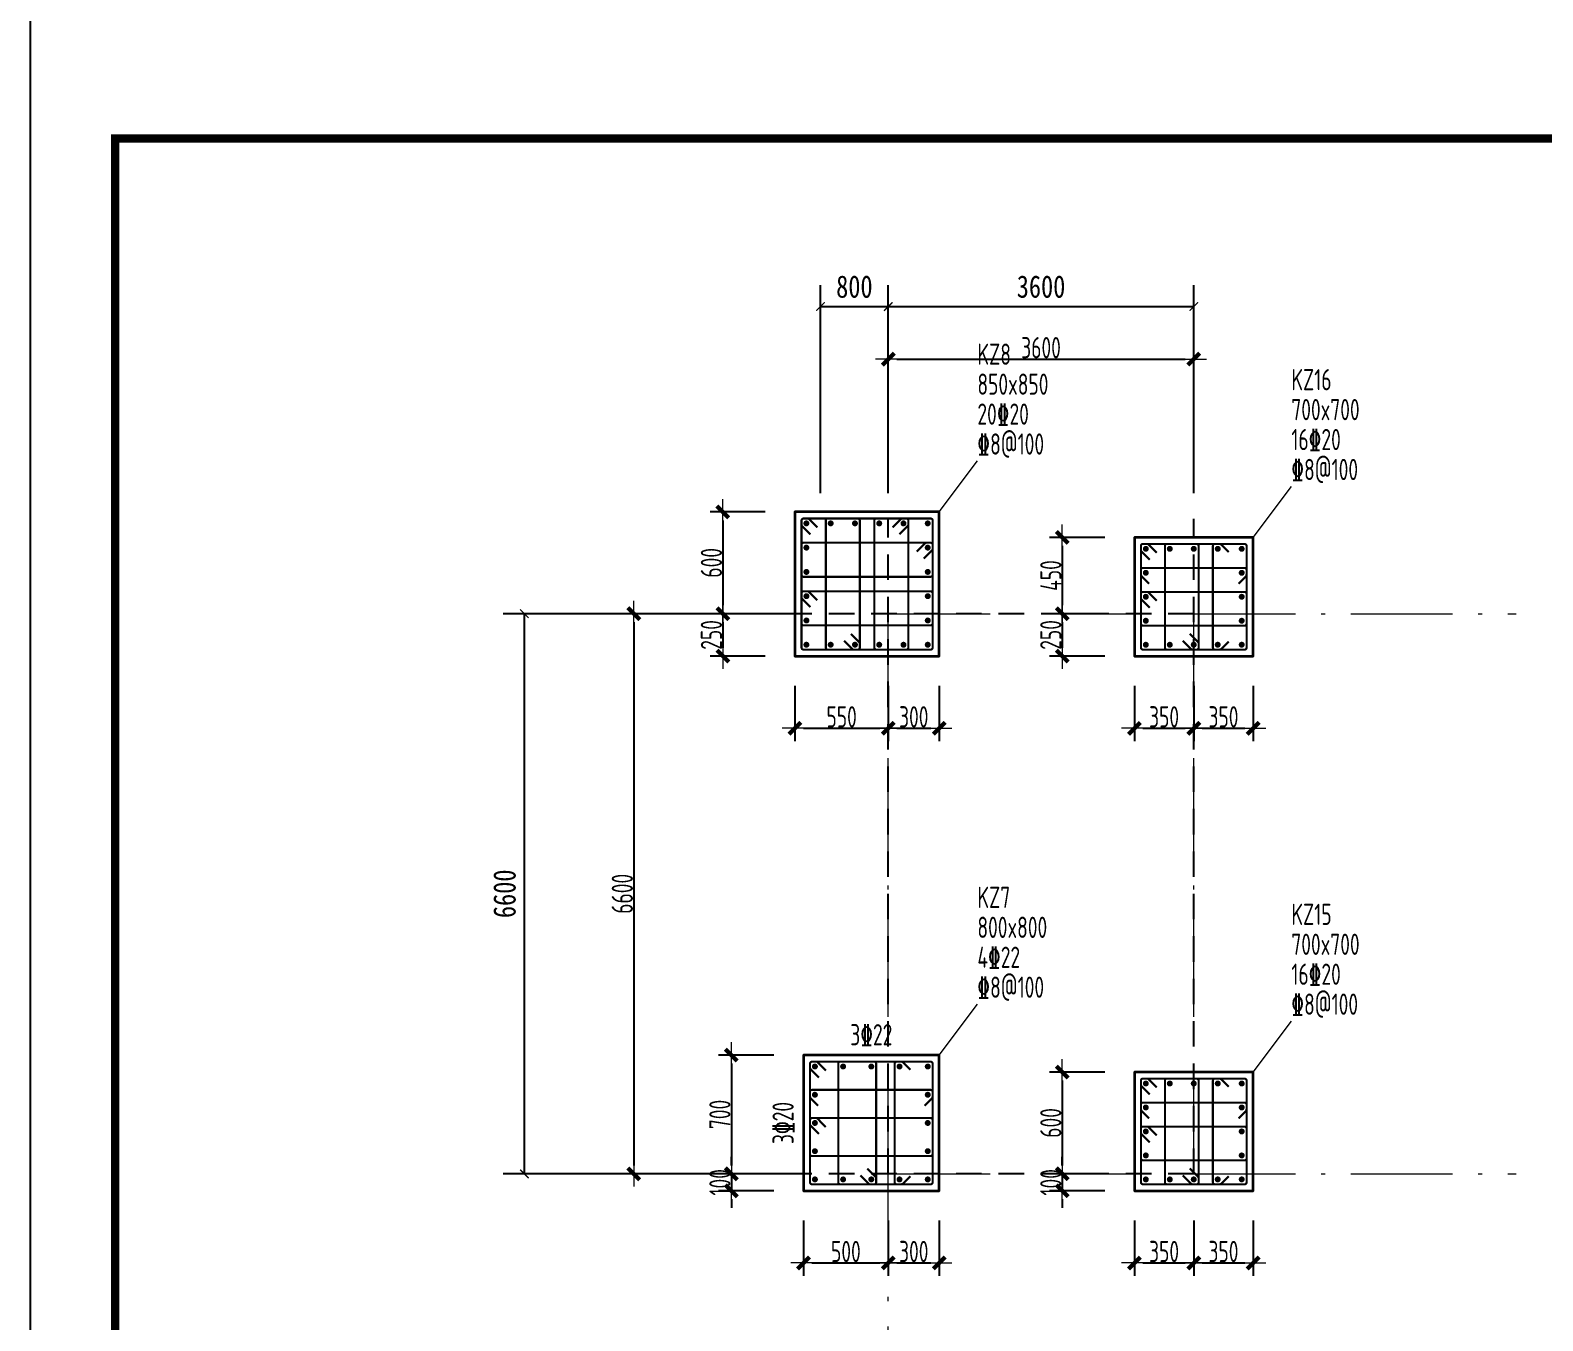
# Model space of a CAD drawing. Header units: millimetres. Extents: x 539196 to 807275, y 431843 to 1156631.
# Drawn here: x 603403 to 621228, y 499512 to 514718 of the extents above; entities that cross this region are included whole.
import ezdxf
from ezdxf.enums import TextEntityAlignment as Align

# ---------------------------------------------------------------- set-up
doc = ezdxf.new("R2010")
doc.units = ezdxf.units.MM
doc.header["$MEASUREMENT"] = 0
for name, pattern in [('DOTE', [2.42, 2, -0.2, 0.02, -0.2]), ('点划线', [1850, 1200, -300, 50, -300]), ('虚线', [500, 300, -200])]:
    doc.linetypes.add(name, pattern=pattern)
for name, color, linetype in [('AXIS', 3, 'Continuous'), ('DOTE', 1, 'DOTE'), ('PUB_DIM', 3, 'Continuous'), ('PUB_TITLE', 4, 'Continuous')]:
    doc.layers.add(name, color=color, linetype=linetype)
for name, color, linetype, lineweight in [('柱原位标注', 7, 'Continuous', 18), ('柱尺寸标注', 3, 'Continuous', 18), ('柱标注引线', 2, 'Continuous', 18), ('柱箍筋', 1, 'Continuous', 25), ('柱纵筋', 1, 'Continuous', 70), ('柱集中标注', 2, 'Continuous', 18), ('砼柱', 2, 'Continuous', 35), ('网格', 9, '点划线', 18), ('轴线标注', 3, 'Continuous', 18)]:
    doc.layers.add(name, color=color, linetype=linetype, lineweight=lineweight)
doc.styles.add('HT_T3', font='simhei.ttf', dxfattribs={"width": 0.8})
doc.styles.add('样式 1', font='yjkeng.shx', dxfattribs={"width": 0.7, "bigfont": 'yjkchn.shx'})
doc.dimstyles.new('_TCH_ARCH&&100', dxfattribs={"dimtxt": 262.869198, "dimasz": 100, "dimexe": 250, "dimexo": 300, "dimgap": 100, "dimtad": 1, "dimdec": 0, "dimzin": 0, "dimdsep": 46, "dimtxsty": 'HT_T3', "dimblk": 'ARCHTICK', "dimcen": 0.09, "dimclrt": 7, "dimazin": 2, "dimtfac": 1, "dimtdec": 0, "dimtix": 1, "dimtmove": 2, "dimatfit": 3, "dimfxl": 0, "dimtolj": 1, "dimtzin": 0, "dimarcsym": 0})
doc.dimstyles.new('盈建科结构', dxfattribs={"dimscale": 100, "dimtxt": 2.5, "dimasz": 1, "dimexe": 1.5, "dimexo": 0.625, "dimgap": 0.1, "dimtad": 1, "dimdec": 0, "dimrnd": 1, "dimzin": 0, "dimdsep": 46, "dimtxsty": '样式 1', "dimblk": '_yjkbk', "dimblk1": 'ARCHTICK', "dimblk2": 'ARCHTICK', "dimcen": 0.09, "dimadec": 0, "dimazin": 0, "dimtfac": 1, "dimtdec": 4, "dimtix": 1, "dimtmove": 2, "dimatfit": 3, "dimfxl": 0, "dimtolj": 1, "dimtzin": 0, "dimarcsym": 0})

# ---------------------------------------------------------------- blocks, each defined once
blk = doc.blocks.new('_yjkbk')
blk.add_line((-1, 0), (1.5, 0))
blk.add_lwpolyline([(-0.7, -0.7, 0.5, 0.5, 0), (0.7, 0.7, 0.5, 0.5, 0)], format="xyseb")
blk = doc.blocks.new('*D2577')
at = {"layer": 'Defpoints', "color": 0}
for p in [(612415, 507343), (613515, 507343), (613515, 506493)]:
    blk.add_point(p, dxfattribs=at)
at = {"layer": '柱尺寸标注', "color": 0, "lineweight": -2}
for p, q in [((612415, 506993), (612415, 506343)), ((613515, 506993), (613515, 506343)), ((612515, 506493), (613415, 506493))]:
    blk.add_line(p, q, dxfattribs=at)
at = {"layer": '柱尺寸标注', "color": 0, "lineweight": -2, "xscale": 100, "yscale": 100, "zscale": 100, "rotation": 180}
blk.add_blockref('_yjkbk', (612415, 506493), dxfattribs=at)
at = {"layer": '柱尺寸标注', "color": 0, "lineweight": -2, "xscale": 100, "yscale": 100, "zscale": 100}
blk.add_blockref('_yjkbk', (613515, 506493), dxfattribs=at)
at = {"layer": '柱尺寸标注', "color": 0, "insert": (612965, 506628), "char_height": 250, "attachment_point": 5, "style": '样式 1'}
blk.add_mtext('\\A1;550', dxfattribs=at)
blk = doc.blocks.new('_ARCHTICK')
at = {"color": 0, "linetype": 'ByBlock', "const_width": 0.15}
blk.add_lwpolyline([(-0.5, -0.5), (0.5, 0.5)], dxfattribs=at)
blk = doc.blocks.new('*D2578')
at = {"layer": 'Defpoints', "color": 0}
for p in [(613515, 507343), (614115, 507343), (614115, 506493)]:
    blk.add_point(p, dxfattribs=at)
at = {"layer": '柱尺寸标注', "color": 0, "lineweight": -2}
for p, q in [((613515, 506993), (613515, 506343)), ((614115, 506993), (614115, 506343)), ((613615, 506493), (614015, 506493))]:
    blk.add_line(p, q, dxfattribs=at)
at = {"layer": '柱尺寸标注', "color": 0, "lineweight": -2, "xscale": 100, "yscale": 100, "zscale": 100, "rotation": 180}
blk.add_blockref('_yjkbk', (613515, 506493), dxfattribs=at)
at = {"layer": '柱尺寸标注', "color": 0, "lineweight": -2, "xscale": 100, "yscale": 100, "zscale": 100}
blk.add_blockref('_yjkbk', (614115, 506493), dxfattribs=at)
at = {"layer": '柱尺寸标注', "color": 0, "insert": (613815, 506628), "char_height": 250, "attachment_point": 5, "style": '样式 1'}
blk.add_mtext('\\A1;300', dxfattribs=at)
blk = doc.blocks.new('*D2579')
at = {"layer": 'Defpoints', "color": 0}
for p in [(612415, 509043), (611565, 507843), (612415, 507843)]:
    blk.add_point(p, dxfattribs=at)
at = {"layer": '柱尺寸标注', "color": 0, "lineweight": -2}
for p, q in [((612065, 509043), (611415, 509043)), ((611565, 508943), (611565, 507943)), ((612065, 507843), (611415, 507843))]:
    blk.add_line(p, q, dxfattribs=at)
at = {"layer": '柱尺寸标注', "color": 0, "lineweight": -2, "xscale": 100, "yscale": 100, "zscale": 100}
for p, rotation in [((611565, 509043), 90), ((611565, 507843), 270)]:
    blk.add_blockref('_yjkbk', p, dxfattribs=dict(at, rotation=rotation))
at = {"layer": '柱尺寸标注', "color": 0, "insert": (611430, 508443), "char_height": 250, "attachment_point": 5, "rotation": 90, "style": '样式 1'}
blk.add_mtext('\\A1;600', dxfattribs=at)
blk = doc.blocks.new('*D2580')
at = {"layer": 'Defpoints', "color": 0}
for p in [(612415, 507843), (611565, 507343), (612415, 507343)]:
    blk.add_point(p, dxfattribs=at)
at = {"layer": '柱尺寸标注', "color": 0, "lineweight": -2}
for p, q in [((612065, 507843), (611415, 507843)), ((611565, 507743), (611565, 507443)), ((612065, 507343), (611415, 507343))]:
    blk.add_line(p, q, dxfattribs=at)
at = {"layer": '柱尺寸标注', "color": 0, "lineweight": -2, "xscale": 100, "yscale": 100, "zscale": 100}
for p, rotation in [((611565, 507843), 90), ((611565, 507343), 270)]:
    blk.add_blockref('_yjkbk', p, dxfattribs=dict(at, rotation=rotation))
at = {"layer": '柱尺寸标注', "color": 0, "insert": (611430, 507593), "char_height": 250, "attachment_point": 5, "rotation": 90, "style": '样式 1'}
blk.add_mtext('\\A1;250', dxfattribs=at)
blk = doc.blocks.new('*D2581')
at = {"layer": 'Defpoints', "color": 0}
for p in [(612515, 501043), (613515, 501043), (613515, 500193)]:
    blk.add_point(p, dxfattribs=at)
at = {"layer": '柱尺寸标注', "color": 0, "lineweight": -2}
for p, q in [((612515, 500693), (612515, 500043)), ((613515, 500693), (613515, 500043)), ((612615, 500193), (613415, 500193))]:
    blk.add_line(p, q, dxfattribs=at)
at = {"layer": '柱尺寸标注', "color": 0, "lineweight": -2, "xscale": 100, "yscale": 100, "zscale": 100, "rotation": 180}
blk.add_blockref('_yjkbk', (612515, 500193), dxfattribs=at)
at = {"layer": '柱尺寸标注', "color": 0, "lineweight": -2, "xscale": 100, "yscale": 100, "zscale": 100}
blk.add_blockref('_yjkbk', (613515, 500193), dxfattribs=at)
at = {"layer": '柱尺寸标注', "color": 0, "insert": (613015, 500328), "char_height": 250, "attachment_point": 5, "style": '样式 1'}
blk.add_mtext('\\A1;500', dxfattribs=at)
blk = doc.blocks.new('*D2582')
at = {"layer": 'Defpoints', "color": 0}
for p in [(613515, 501043), (614115, 501043), (614115, 500193)]:
    blk.add_point(p, dxfattribs=at)
at = {"layer": '柱尺寸标注', "color": 0, "lineweight": -2}
for p, q in [((613515, 500693), (613515, 500043)), ((614115, 500693), (614115, 500043)), ((613615, 500193), (614015, 500193))]:
    blk.add_line(p, q, dxfattribs=at)
at = {"layer": '柱尺寸标注', "color": 0, "lineweight": -2, "xscale": 100, "yscale": 100, "zscale": 100, "rotation": 180}
blk.add_blockref('_yjkbk', (613515, 500193), dxfattribs=at)
at = {"layer": '柱尺寸标注', "color": 0, "lineweight": -2, "xscale": 100, "yscale": 100, "zscale": 100}
blk.add_blockref('_yjkbk', (614115, 500193), dxfattribs=at)
at = {"layer": '柱尺寸标注', "color": 0, "insert": (613815, 500328), "char_height": 250, "attachment_point": 5, "style": '样式 1'}
blk.add_mtext('\\A1;300', dxfattribs=at)
blk = doc.blocks.new('*D2583')
at = {"layer": 'Defpoints', "color": 0}
for p in [(612515, 502643), (611665, 501243), (612515, 501243)]:
    blk.add_point(p, dxfattribs=at)
at = {"layer": '柱尺寸标注', "color": 0, "lineweight": -2}
for p, q in [((612165, 502643), (611515, 502643)), ((611665, 502543), (611665, 501343)), ((612165, 501243), (611515, 501243))]:
    blk.add_line(p, q, dxfattribs=at)
at = {"layer": '柱尺寸标注', "color": 0, "lineweight": -2, "xscale": 100, "yscale": 100, "zscale": 100}
for p, rotation in [((611665, 502643), 90), ((611665, 501243), 270)]:
    blk.add_blockref('_yjkbk', p, dxfattribs=dict(at, rotation=rotation))
at = {"layer": '柱尺寸标注', "color": 0, "insert": (611530, 501943), "char_height": 250, "attachment_point": 5, "rotation": 90, "style": '样式 1'}
blk.add_mtext('\\A1;700', dxfattribs=at)
blk = doc.blocks.new('*D2584')
at = {"layer": 'Defpoints', "color": 0}
for p in [(612515, 501243), (611665, 501043), (612515, 501043)]:
    blk.add_point(p, dxfattribs=at)
at = {"layer": '柱尺寸标注', "color": 0, "lineweight": -2}
for p, q in [((611665, 501343), (611665, 501443)), ((612165, 501243), (611515, 501243)), ((611665, 501243), (611665, 501043)), ((612165, 501043), (611515, 501043)), ((611665, 500943), (611665, 500843))]:
    blk.add_line(p, q, dxfattribs=at)
at = {"layer": '柱尺寸标注', "color": 0, "lineweight": -2, "xscale": 100, "yscale": 100, "zscale": 100}
for p, rotation in [((611665, 501243), 270), ((611665, 501043), 90)]:
    blk.add_blockref('_yjkbk', p, dxfattribs=dict(at, rotation=rotation))
at = {"layer": '柱尺寸标注', "color": 0, "insert": (611530, 501143), "char_height": 250, "attachment_point": 5, "rotation": 90, "style": '样式 1'}
blk.add_mtext('\\A1;100', dxfattribs=at)
blk = doc.blocks.new('*D2585')
at = {"layer": 'Defpoints', "color": 0}
for p in [(616415, 501043), (617115, 501043), (617115, 500193)]:
    blk.add_point(p, dxfattribs=at)
at = {"layer": '柱尺寸标注', "color": 0, "lineweight": -2}
for p, q in [((616415, 500693), (616415, 500043)), ((617115, 500693), (617115, 500043)), ((616515, 500193), (617015, 500193))]:
    blk.add_line(p, q, dxfattribs=at)
at = {"layer": '柱尺寸标注', "color": 0, "lineweight": -2, "xscale": 100, "yscale": 100, "zscale": 100, "rotation": 180}
blk.add_blockref('_yjkbk', (616415, 500193), dxfattribs=at)
at = {"layer": '柱尺寸标注', "color": 0, "lineweight": -2, "xscale": 100, "yscale": 100, "zscale": 100}
blk.add_blockref('_yjkbk', (617115, 500193), dxfattribs=at)
at = {"layer": '柱尺寸标注', "color": 0, "insert": (616765, 500328), "char_height": 250, "attachment_point": 5, "style": '样式 1'}
blk.add_mtext('\\A1;350', dxfattribs=at)
blk = doc.blocks.new('*D2586')
at = {"layer": 'Defpoints', "color": 0}
for p in [(617115, 501043), (617815, 501043), (617815, 500193)]:
    blk.add_point(p, dxfattribs=at)
at = {"layer": '柱尺寸标注', "color": 0, "lineweight": -2}
for p, q in [((617115, 500693), (617115, 500043)), ((617815, 500693), (617815, 500043)), ((617215, 500193), (617715, 500193))]:
    blk.add_line(p, q, dxfattribs=at)
at = {"layer": '柱尺寸标注', "color": 0, "lineweight": -2, "xscale": 100, "yscale": 100, "zscale": 100, "rotation": 180}
blk.add_blockref('_yjkbk', (617115, 500193), dxfattribs=at)
at = {"layer": '柱尺寸标注', "color": 0, "lineweight": -2, "xscale": 100, "yscale": 100, "zscale": 100}
blk.add_blockref('_yjkbk', (617815, 500193), dxfattribs=at)
at = {"layer": '柱尺寸标注', "color": 0, "insert": (617465, 500328), "char_height": 250, "attachment_point": 5, "style": '样式 1'}
blk.add_mtext('\\A1;350', dxfattribs=at)
blk = doc.blocks.new('*D2587')
at = {"layer": 'Defpoints', "color": 0}
for p in [(616415, 502443), (615565, 501243), (616415, 501243)]:
    blk.add_point(p, dxfattribs=at)
at = {"layer": '柱尺寸标注', "color": 0, "lineweight": -2}
for p, q in [((616065, 502443), (615415, 502443)), ((615565, 502343), (615565, 501343)), ((616065, 501243), (615415, 501243))]:
    blk.add_line(p, q, dxfattribs=at)
at = {"layer": '柱尺寸标注', "color": 0, "lineweight": -2, "xscale": 100, "yscale": 100, "zscale": 100}
for p, rotation in [((615565, 502443), 90), ((615565, 501243), 270)]:
    blk.add_blockref('_yjkbk', p, dxfattribs=dict(at, rotation=rotation))
at = {"layer": '柱尺寸标注', "color": 0, "insert": (615430, 501843), "char_height": 250, "attachment_point": 5, "rotation": 90, "style": '样式 1'}
blk.add_mtext('\\A1;600', dxfattribs=at)
blk = doc.blocks.new('*D2588')
at = {"layer": 'Defpoints', "color": 0}
for p in [(616415, 501243), (615565, 501043), (616415, 501043)]:
    blk.add_point(p, dxfattribs=at)
at = {"layer": '柱尺寸标注', "color": 0, "lineweight": -2}
for p, q in [((615565, 501343), (615565, 501443)), ((616065, 501243), (615415, 501243)), ((615565, 501243), (615565, 501043)), ((616065, 501043), (615415, 501043)), ((615565, 500943), (615565, 500843))]:
    blk.add_line(p, q, dxfattribs=at)
at = {"layer": '柱尺寸标注', "color": 0, "lineweight": -2, "xscale": 100, "yscale": 100, "zscale": 100}
for p, rotation in [((615565, 501243), 270), ((615565, 501043), 90)]:
    blk.add_blockref('_yjkbk', p, dxfattribs=dict(at, rotation=rotation))
at = {"layer": '柱尺寸标注', "color": 0, "insert": (615430, 501143), "char_height": 250, "attachment_point": 5, "rotation": 90, "style": '样式 1'}
blk.add_mtext('\\A1;100', dxfattribs=at)
blk = doc.blocks.new('*D2589')
at = {"layer": 'Defpoints', "color": 0}
for p in [(616415, 507343), (617115, 507343), (617115, 506493)]:
    blk.add_point(p, dxfattribs=at)
at = {"layer": '柱尺寸标注', "color": 0, "lineweight": -2}
for p, q in [((616415, 506993), (616415, 506343)), ((617115, 506993), (617115, 506343)), ((616515, 506493), (617015, 506493))]:
    blk.add_line(p, q, dxfattribs=at)
at = {"layer": '柱尺寸标注', "color": 0, "lineweight": -2, "xscale": 100, "yscale": 100, "zscale": 100, "rotation": 180}
blk.add_blockref('_yjkbk', (616415, 506493), dxfattribs=at)
at = {"layer": '柱尺寸标注', "color": 0, "lineweight": -2, "xscale": 100, "yscale": 100, "zscale": 100}
blk.add_blockref('_yjkbk', (617115, 506493), dxfattribs=at)
at = {"layer": '柱尺寸标注', "color": 0, "insert": (616765, 506628), "char_height": 250, "attachment_point": 5, "style": '样式 1'}
blk.add_mtext('\\A1;350', dxfattribs=at)
blk = doc.blocks.new('*D2590')
at = {"layer": 'Defpoints', "color": 0}
for p in [(617115, 507343), (617815, 507343), (617815, 506493)]:
    blk.add_point(p, dxfattribs=at)
at = {"layer": '柱尺寸标注', "color": 0, "lineweight": -2}
for p, q in [((617115, 506993), (617115, 506343)), ((617815, 506993), (617815, 506343)), ((617215, 506493), (617715, 506493))]:
    blk.add_line(p, q, dxfattribs=at)
at = {"layer": '柱尺寸标注', "color": 0, "lineweight": -2, "xscale": 100, "yscale": 100, "zscale": 100, "rotation": 180}
blk.add_blockref('_yjkbk', (617115, 506493), dxfattribs=at)
at = {"layer": '柱尺寸标注', "color": 0, "lineweight": -2, "xscale": 100, "yscale": 100, "zscale": 100}
blk.add_blockref('_yjkbk', (617815, 506493), dxfattribs=at)
at = {"layer": '柱尺寸标注', "color": 0, "insert": (617465, 506628), "char_height": 250, "attachment_point": 5, "style": '样式 1'}
blk.add_mtext('\\A1;350', dxfattribs=at)
blk = doc.blocks.new('*D2591')
at = {"layer": 'Defpoints', "color": 0}
for p in [(616415, 508743), (615565, 507843), (616415, 507843)]:
    blk.add_point(p, dxfattribs=at)
at = {"layer": '柱尺寸标注', "color": 0, "lineweight": -2}
for p, q in [((616065, 508743), (615415, 508743)), ((615565, 508643), (615565, 507943)), ((616065, 507843), (615415, 507843))]:
    blk.add_line(p, q, dxfattribs=at)
at = {"layer": '柱尺寸标注', "color": 0, "lineweight": -2, "xscale": 100, "yscale": 100, "zscale": 100}
for p, rotation in [((615565, 508743), 90), ((615565, 507843), 270)]:
    blk.add_blockref('_yjkbk', p, dxfattribs=dict(at, rotation=rotation))
at = {"layer": '柱尺寸标注', "color": 0, "insert": (615430, 508293), "char_height": 250, "attachment_point": 5, "rotation": 90, "style": '样式 1'}
blk.add_mtext('\\A1;450', dxfattribs=at)
blk = doc.blocks.new('*D2592')
at = {"layer": 'Defpoints', "color": 0}
for p in [(616415, 507843), (615565, 507343), (616415, 507343)]:
    blk.add_point(p, dxfattribs=at)
at = {"layer": '柱尺寸标注', "color": 0, "lineweight": -2}
for p, q in [((616065, 507843), (615415, 507843)), ((615565, 507743), (615565, 507443)), ((616065, 507343), (615415, 507343))]:
    blk.add_line(p, q, dxfattribs=at)
at = {"layer": '柱尺寸标注', "color": 0, "lineweight": -2, "xscale": 100, "yscale": 100, "zscale": 100}
for p, rotation in [((615565, 507843), 90), ((615565, 507343), 270)]:
    blk.add_blockref('_yjkbk', p, dxfattribs=dict(at, rotation=rotation))
at = {"layer": '柱尺寸标注', "color": 0, "insert": (615430, 507593), "char_height": 250, "attachment_point": 5, "rotation": 90, "style": '样式 1'}
blk.add_mtext('\\A1;250', dxfattribs=at)
blk = doc.blocks.new('*D2570')
at = {"layer": 'Defpoints', "color": 0}
for p in [(617115, 510843), (613515, 507843), (617115, 507843)]:
    blk.add_point(p, dxfattribs=at)
at = {"layer": '轴线标注', "color": 0, "lineweight": -2}
for p, q in [((613515, 510043), (613515, 510993)), ((617115, 510043), (617115, 510993)), ((613615, 510843), (617015, 510843))]:
    blk.add_line(p, q, dxfattribs=at)
at = {"layer": '轴线标注', "color": 0, "lineweight": -2, "xscale": 100, "yscale": 100, "zscale": 100, "rotation": 180}
blk.add_blockref('_yjkbk', (613515, 510843), dxfattribs=at)
at = {"layer": '轴线标注', "color": 0, "lineweight": -2, "xscale": 100, "yscale": 100, "zscale": 100}
blk.add_blockref('_yjkbk', (617115, 510843), dxfattribs=at)
at = {"layer": '轴线标注', "color": 0, "insert": (615315, 510978), "char_height": 250, "attachment_point": 5, "style": '样式 1'}
blk.add_mtext('\\A1;3600', dxfattribs=at)
blk = doc.blocks.new('*D2571')
at = {"layer": 'Defpoints', "color": 0}
for p in [(613515, 507843), (610515, 501243), (613515, 501243)]:
    blk.add_point(p, dxfattribs=at)
at = {"layer": '轴线标注', "color": 0, "lineweight": -2}
for p, q in [((611315, 507843), (610365, 507843)), ((610515, 507743), (610515, 501343)), ((611315, 501243), (610365, 501243))]:
    blk.add_line(p, q, dxfattribs=at)
at = {"layer": '轴线标注', "color": 0, "lineweight": -2, "xscale": 100, "yscale": 100, "zscale": 100}
for p, rotation in [((610515, 507843), 90), ((610515, 501243), 270)]:
    blk.add_blockref('_yjkbk', p, dxfattribs=dict(at, rotation=rotation))
at = {"layer": '轴线标注', "color": 0, "insert": (610380, 504543), "char_height": 250, "attachment_point": 5, "rotation": 90, "style": '样式 1'}
blk.add_mtext('\\A1;6600', dxfattribs=at)
blk = doc.blocks.new('*D2606')
at = {"layer": 'Defpoints', "color": 0}
for p in [(609226, 507843), (612617, 507843), (612617, 501243)]:
    blk.add_point(p, dxfattribs=at)
at = {"layer": 'PUB_DIM', "color": 0, "lineweight": -2}
for p, q in [((612317, 507843), (608976, 507843)), ((609226, 501243), (609226, 507843)), ((612317, 501243), (608976, 501243))]:
    blk.add_line(p, q, dxfattribs=at)
at = {"layer": 'PUB_DIM', "color": 0, "lineweight": -2, "xscale": 100, "yscale": 100, "zscale": 100}
for p, rotation in [((609226, 507843), 90), ((609226, 501243), 270)]:
    blk.add_blockref('_ARCHTICK', p, dxfattribs=dict(at, rotation=rotation))
at = {"layer": 'PUB_DIM', "color": 7, "insert": (608993, 504543), "char_height": 262.9, "attachment_point": 5, "rotation": 90, "style": 'HT_T3'}
blk.add_mtext('\\A1;6600', dxfattribs=at)
blk = doc.blocks.new('*D2609')
at = {"layer": 'AXIS', "color": 0, "lineweight": -2}
for p, q in [((612715, 509263), (612715, 511713)), ((613515, 509263), (613515, 511713)), ((612715, 511463), (613515, 511463))]:
    blk.add_line(p, q, dxfattribs=at)
at = {"layer": 'Defpoints', "color": 0}
for p in [(613515, 511463), (612715, 508963), (613515, 508963)]:
    blk.add_point(p, dxfattribs=at)
at = {"layer": 'AXIS', "color": 0, "lineweight": -2, "xscale": 100, "yscale": 100, "zscale": 100, "rotation": 180}
blk.add_blockref('_ARCHTICK', (612715, 511463), dxfattribs=at)
at = {"layer": 'AXIS', "color": 0, "lineweight": -2, "xscale": 100, "yscale": 100, "zscale": 100}
blk.add_blockref('_ARCHTICK', (613515, 511463), dxfattribs=at)
at = {"layer": 'AXIS', "color": 7, "insert": (613115, 511696), "char_height": 262.9, "attachment_point": 5, "style": 'HT_T3'}
blk.add_mtext('\\A1;800', dxfattribs=at)
blk = doc.blocks.new('*D2610')
at = {"layer": 'AXIS', "color": 0, "lineweight": -2}
for p, q in [((613515, 509263), (613515, 511713)), ((617115, 509263), (617115, 511713)), ((613515, 511463), (617115, 511463))]:
    blk.add_line(p, q, dxfattribs=at)
at = {"layer": 'Defpoints', "color": 0}
for p in [(617115, 511463), (613515, 508963), (617115, 508963)]:
    blk.add_point(p, dxfattribs=at)
at = {"layer": 'AXIS', "color": 0, "lineweight": -2, "xscale": 100, "yscale": 100, "zscale": 100, "rotation": 180}
blk.add_blockref('_ARCHTICK', (613515, 511463), dxfattribs=at)
at = {"layer": 'AXIS', "color": 0, "lineweight": -2, "xscale": 100, "yscale": 100, "zscale": 100}
blk.add_blockref('_ARCHTICK', (617115, 511463), dxfattribs=at)
at = {"layer": 'AXIS', "color": 7, "insert": (615315, 511696), "char_height": 262.9, "attachment_point": 5, "style": 'HT_T3'}
blk.add_mtext('\\A1;3600', dxfattribs=at)

msp = doc.modelspace()

# ---------------------------------------------------------------- linework, layer by layer
at = {"layer": 'DOTE', "color": 1, "linetype": '虚线'}
for p, q in [((613514.8, 501242.6), (613514.8, 508962.6)), ((613514.8, 501242.6), (613514.8, 508962.6)), ((617114.8, 501242.6), (617114.8, 508962.6)), ((617114.8, 507842.6), (611914.8, 507842.6)), ((617114.8, 507842.6), (611914.8, 507842.6)), ((617114.8, 507842.6), (611914.8, 507842.6)), ((617114.8, 507842.6), (611914.8, 507842.6)), ((617114.8, 501242.6), (611614.8, 501242.6))]:
    msp.add_line(p, q, dxfattribs=at)
at = {"layer": 'PUB_TITLE'}
msp.add_lwpolyline([(603402.6, 431843), (662802.6, 431843), (662802.6, 515943), (603402.6, 515943)], close=True, dxfattribs=at)
at = {"layer": 'PUB_TITLE', "const_width": 100}
msp.add_lwpolyline([(604402.6, 432843), (661802.6, 432843), (661802.6, 513443), (604402.6, 513443)], close=True, dxfattribs=at)
at = {"layer": '柱标注引线'}
for p, q in [((614114.8, 509042.6), (614564.8, 509642.6)), ((617814.8, 508742.6), (618264.8, 509342.6)), ((614114.8, 502642.6), (614564.8, 503242.6)), ((617814.8, 502442.6), (618264.8, 503042.6))]:
    msp.add_line(p, q, dxfattribs=at)
at = {"layer": '柱箍筋', "const_width": 25}
for points in [[(612678.8, 508859.9), (612580.6, 508958.2, 0.1989124), (612563.8, 508965.1), (612516, 508965.1, 0.4142136), (612492.3, 508941.4), (612492.3, 507443.9, 0.4142136), (612516, 507420.1), (614013.5, 507420.1, 0.4142136), (614037.3, 507443.9), (614037.3, 508941.4, 0.4142136), (614013.5, 508965.1), (612516, 508965.1, 0.4142136), (612492.3, 508941.4), (612492.3, 508893.7, 0.1989124), (612499.2, 508876.9), (612597.5, 508778.6)], [(612992.7, 507525.4), (613091, 507427.1, 0.1989124), (613107.8, 507420.1), (613155.5, 507420.1, 0.4142136), (613179.3, 507443.9), (613179.3, 508941.4, 0.4142136), (613155.5, 508965.1), (612802, 508965.1, 0.4142136), (612778.3, 508941.4), (612778.3, 507443.9, 0.4142136), (612802, 507420.1), (613155.5, 507420.1, 0.4142136), (613179.3, 507443.9), (613179.3, 507491.6, 0.1989124), (613172.3, 507508.4), (613074.1, 507606.7)], [(613564.7, 508859.9), (613663, 508958.2, -0.1989124), (613679.8, 508965.1), (613727.5, 508965.1, -0.4142136), (613751.3, 508941.4), (613751.3, 507443.9, -0.4142136), (613727.5, 507420.1), (613374, 507420.1, -0.4142136), (613350.3, 507443.9), (613350.3, 508941.4, -0.4142136), (613374, 508965.1), (613727.5, 508965.1, -0.4142136), (613751.3, 508941.4), (613751.3, 508893.7, -0.1989124), (613744.3, 508876.9), (613646.1, 508778.6)], [(613932.1, 508492.6), (614030.3, 508590.9, 0.1989124), (614037.3, 508607.7), (614037.3, 508655.4, 0.4142136), (614013.5, 508679.1), (612516, 508679.1, 0.4142136), (612492.3, 508655.4), (612492.3, 508301.9, 0.4142136), (612516, 508278.1), (614013.5, 508278.1, 0.4142136), (614037.3, 508301.9), (614037.3, 508655.4, 0.4142136), (614013.5, 508679.1), (613965.8, 508679.1, 0.1989124), (613949, 508672.2), (613850.7, 508573.9)], [(616678.8, 508559.9), (616580.6, 508658.2, 0.1989124), (616563.8, 508665.1), (616516, 508665.1, 0.4142136), (616492.3, 508641.4), (616492.3, 507443.9, 0.4142136), (616516, 507420.1), (617713.5, 507420.1, 0.4142136), (617737.3, 507443.9), (617737.3, 508641.4, 0.4142136), (617713.5, 508665.1), (616516, 508665.1, 0.4142136), (616492.3, 508641.4), (616492.3, 508593.7, 0.1989124), (616499.2, 508576.9), (616597.5, 508478.6)], [(616985.7, 507525.4), (617084, 507427.1, 0.1989124), (617100.8, 507420.1), (617148.5, 507420.1, 0.4142136), (617172.3, 507443.9), (617172.3, 508641.4, 0.4142136), (617148.5, 508665.1), (616798.5, 508665.1, 0.4142136), (616774.8, 508641.4), (616774.8, 507443.9, 0.4142136), (616798.5, 507420.1), (617148.5, 507420.1, 0.4142136), (617172.3, 507443.9), (617172.3, 507491.6, 0.1989124), (617165.3, 507508.4), (617067.1, 507606.7)], [(617526.3, 507515.5), (617437.9, 507427.1, -0.131362), (617411.3, 507420.1), (617363.5, 507420.1, -0.4142136), (617339.8, 507443.9), (617339.8, 508641.4, -0.4142136), (617363.5, 508665.1), (617411.3, 508665.1, -0.131362), (617437.9, 508658.2), (617526.3, 508569.8)], [(616587.6, 508196.1), (616499.2, 508284.5, -0.131362), (616492.3, 508311.2), (616492.3, 508358.9, -0.4142136), (616516, 508382.6), (617713.5, 508382.6, -0.4142136), (617737.3, 508358.9), (617737.3, 508311.2, -0.131362), (617730.3, 508284.5), (617641.9, 508196.1)], [(612597.5, 507920.6), (612499.2, 508018.9, -0.1989124), (612492.3, 508035.7), (612492.3, 508083.4, -0.4142136), (612516, 508107.1), (614013.5, 508107.1, -0.4142136), (614037.3, 508083.4), (614037.3, 507729.9, -0.4142136), (614013.5, 507706.1), (612516, 507706.1, -0.4142136), (612492.3, 507729.9), (612492.3, 508083.4, -0.4142136), (612516, 508107.1), (612563.8, 508107.1, -0.1989124), (612580.6, 508100.2), (612678.8, 508001.9)], [(616597.5, 507913.6), (616499.2, 508011.9, -0.1989124), (616492.3, 508028.7), (616492.3, 508076.4, -0.4142136), (616516, 508100.1), (617713.5, 508100.1, -0.4142136), (617737.3, 508076.4), (617737.3, 507726.4, -0.4142136), (617713.5, 507702.6), (616516, 507702.6, -0.4142136), (616492.3, 507726.4), (616492.3, 508076.4, -0.4142136), (616516, 508100.1), (616563.8, 508100.1, -0.1989124), (616580.6, 508093.2), (616678.8, 507994.9)], [(612778.8, 502459.9), (612680.6, 502558.2, 0.1989124), (612663.8, 502565.1), (612616, 502565.1, 0.4142136), (612592.3, 502541.4), (612592.3, 501143.9, 0.4142136), (612616, 501120.1), (614013.5, 501120.1, 0.4142136), (614037.3, 501143.9), (614037.3, 502541.4, 0.4142136), (614013.5, 502565.1), (612616, 502565.1, 0.4142136), (612592.3, 502541.4), (612592.3, 502493.7, 0.1989124), (612599.2, 502476.9), (612697.5, 502378.6)], [(613185.7, 501225.4), (613284, 501127.1, 0.1989124), (613300.8, 501120.1), (613348.5, 501120.1, 0.4142136), (613372.3, 501143.9), (613372.3, 502541.4, 0.4142136), (613348.5, 502565.1), (612948.5, 502565.1, 0.4142136), (612924.8, 502541.4), (612924.8, 501143.9, 0.4142136), (612948.5, 501120.1), (613348.5, 501120.1, 0.4142136), (613372.3, 501143.9), (613372.3, 501191.6, 0.1989124), (613365.3, 501208.4), (613267.1, 501306.7)], [(613776.3, 501215.5), (613687.9, 501127.1, -0.131362), (613661.3, 501120.1), (613613.5, 501120.1, -0.4142136), (613589.8, 501143.9), (613589.8, 502541.4, -0.4142136), (613613.5, 502565.1), (613661.3, 502565.1, -0.131362), (613687.9, 502558.2), (613776.3, 502469.8)], [(616678.8, 502259.9), (616580.6, 502358.2, 0.1989124), (616563.8, 502365.1), (616516, 502365.1, 0.4142136), (616492.3, 502341.4), (616492.3, 501143.9, 0.4142136), (616516, 501120.1), (617713.5, 501120.1, 0.4142136), (617737.3, 501143.9), (617737.3, 502341.4, 0.4142136), (617713.5, 502365.1), (616516, 502365.1, 0.4142136), (616492.3, 502341.4), (616492.3, 502293.7, 0.1989124), (616499.2, 502276.9), (616597.5, 502178.6)], [(616985.7, 501225.4), (617084, 501127.1, 0.1989124), (617100.8, 501120.1), (617148.5, 501120.1, 0.4142136), (617172.3, 501143.9), (617172.3, 502341.4, 0.4142136), (617148.5, 502365.1), (616798.5, 502365.1, 0.4142136), (616774.8, 502341.4), (616774.8, 501143.9, 0.4142136), (616798.5, 501120.1), (617148.5, 501120.1, 0.4142136), (617172.3, 501143.9), (617172.3, 501191.6, 0.1989124), (617165.3, 501208.4), (617067.1, 501306.7)], [(617526.3, 501215.5), (617437.9, 501127.1, -0.131362), (617411.3, 501120.1), (617363.5, 501120.1, -0.4142136), (617339.8, 501143.9), (617339.8, 502341.4, -0.4142136), (617363.5, 502365.1), (617411.3, 502365.1, -0.131362), (617437.9, 502358.2), (617526.3, 502269.8)], [(612687.6, 502046.1), (612599.2, 502134.5, -0.131362), (612592.3, 502161.2), (612592.3, 502208.9, -0.4142136), (612616, 502232.6), (614013.5, 502232.6, -0.4142136), (614037.3, 502208.9), (614037.3, 502161.2, -0.131362), (614030.3, 502134.5), (613941.9, 502046.1)], [(616587.6, 501896.1), (616499.2, 501984.5, -0.131362), (616492.3, 502011.2), (616492.3, 502058.9, -0.4142136), (616516, 502082.6), (617713.5, 502082.6, -0.4142136), (617737.3, 502058.9), (617737.3, 502011.2, -0.131362), (617730.3, 501984.5), (617641.9, 501896.1)], [(612697.5, 501713.6), (612599.2, 501811.9, -0.1989124), (612592.3, 501828.7), (612592.3, 501876.4, -0.4142136), (612616, 501900.1), (614013.5, 501900.1, -0.4142136), (614037.3, 501876.4), (614037.3, 501476.4, -0.4142136), (614013.5, 501452.6), (612616, 501452.6, -0.4142136), (612592.3, 501476.4), (612592.3, 501876.4, -0.4142136), (612616, 501900.1), (612663.8, 501900.1, -0.1989124), (612680.6, 501893.2), (612778.8, 501794.9)], [(616597.5, 501613.6), (616499.2, 501711.9, -0.1989124), (616492.3, 501728.7), (616492.3, 501776.4, -0.4142136), (616516, 501800.1), (617713.5, 501800.1, -0.4142136), (617737.3, 501776.4), (617737.3, 501426.4, -0.4142136), (617713.5, 501402.6), (616516, 501402.6, -0.4142136), (616492.3, 501426.4), (616492.3, 501776.4, -0.4142136), (616516, 501800.1), (616563.8, 501800.1, -0.1989124), (616580.6, 501793.2), (616678.8, 501694.9)]]:
    msp.add_lwpolyline(points, format="xyb", dxfattribs=at)
at = {"layer": '柱纵筋', "const_width": 35}
for points in [[(612567.3, 508907.6, 1), (612532.3, 508907.6, 1)], [(612853.3, 508907.6, 1), (612818.3, 508907.6, 1)], [(613139.3, 508907.6, 1), (613104.3, 508907.6, 1)], [(613425.3, 508907.6, 1), (613390.3, 508907.6, 1)], [(613711.3, 508907.6, 1), (613676.3, 508907.6, 1)], [(613997.3, 508907.6, 1), (613962.3, 508907.6, 1)], [(612567.3, 508621.6, 1), (612532.3, 508621.6, 1)], [(613997.3, 508621.6, 1), (613962.3, 508621.6, 1)], [(616567.3, 508607.6, 1), (616532.3, 508607.6, 1)], [(616849.8, 508607.6, 1), (616814.8, 508607.6, 1)], [(617132.3, 508607.6, 1), (617097.3, 508607.6, 1)], [(617414.8, 508607.6, 1), (617379.8, 508607.6, 1)], [(617697.3, 508607.6, 1), (617662.3, 508607.6, 1)], [(612567.3, 508335.6, 1), (612532.3, 508335.6, 1)], [(613997.3, 508335.6, 1), (613962.3, 508335.6, 1)], [(616567.3, 508325.1, 1), (616532.3, 508325.1, 1)], [(617697.3, 508325.1, 1), (617662.3, 508325.1, 1)], [(612567.3, 508049.6, 1), (612532.3, 508049.6, 1)], [(613997.3, 508049.6, 1), (613962.3, 508049.6, 1)], [(616567.3, 508042.6, 1), (616532.3, 508042.6, 1)], [(617697.3, 508042.6, 1), (617662.3, 508042.6, 1)], [(612567.3, 507763.6, 1), (612532.3, 507763.6, 1)], [(613997.3, 507763.6, 1), (613962.3, 507763.6, 1)], [(616567.3, 507760.1, 1), (616532.3, 507760.1, 1)], [(617697.3, 507760.1, 1), (617662.3, 507760.1, 1)], [(612567.3, 507477.6, 1), (612532.3, 507477.6, 1)], [(612853.3, 507477.6, 1), (612818.3, 507477.6, 1)], [(613139.3, 507477.6, 1), (613104.3, 507477.6, 1)], [(613425.3, 507477.6, 1), (613390.3, 507477.6, 1)], [(613711.3, 507477.6, 1), (613676.3, 507477.6, 1)], [(613997.3, 507477.6, 1), (613962.3, 507477.6, 1)], [(616567.3, 507477.6, 1), (616532.3, 507477.6, 1)], [(616849.8, 507477.6, 1), (616814.8, 507477.6, 1)], [(617132.3, 507477.6, 1), (617097.3, 507477.6, 1)], [(617414.8, 507477.6, 1), (617379.8, 507477.6, 1)], [(617697.3, 507477.6, 1), (617662.3, 507477.6, 1)], [(612667.3, 502507.6, 1), (612632.3, 502507.6, 1)], [(612999.8, 502507.6, 1), (612964.8, 502507.6, 1)], [(613332.3, 502507.6, 1), (613297.3, 502507.6, 1)], [(613664.8, 502507.6, 1), (613629.8, 502507.6, 1)], [(613997.3, 502507.6, 1), (613962.3, 502507.6, 1)], [(616567.3, 502307.6, 1), (616532.3, 502307.6, 1)], [(616849.8, 502307.6, 1), (616814.8, 502307.6, 1)], [(617132.3, 502307.6, 1), (617097.3, 502307.6, 1)], [(617414.8, 502307.6, 1), (617379.8, 502307.6, 1)], [(617697.3, 502307.6, 1), (617662.3, 502307.6, 1)], [(612667.3, 502175.1, 1), (612632.3, 502175.1, 1)], [(613997.3, 502175.1, 1), (613962.3, 502175.1, 1)], [(616567.3, 502025.1, 1), (616532.3, 502025.1, 1)], [(617697.3, 502025.1, 1), (617662.3, 502025.1, 1)], [(612667.3, 501842.6, 1), (612632.3, 501842.6, 1)], [(613997.3, 501842.6, 1), (613962.3, 501842.6, 1)], [(616567.3, 501742.6, 1), (616532.3, 501742.6, 1)], [(617697.3, 501742.6, 1), (617662.3, 501742.6, 1)], [(612667.3, 501510.1, 1), (612632.3, 501510.1, 1)], [(613997.3, 501510.1, 1), (613962.3, 501510.1, 1)], [(616567.3, 501460.1, 1), (616532.3, 501460.1, 1)], [(617697.3, 501460.1, 1), (617662.3, 501460.1, 1)], [(612667.3, 501177.6, 1), (612632.3, 501177.6, 1)], [(612999.8, 501177.6, 1), (612964.8, 501177.6, 1)], [(613332.3, 501177.6, 1), (613297.3, 501177.6, 1)], [(613664.8, 501177.6, 1), (613629.8, 501177.6, 1)], [(613997.3, 501177.6, 1), (613962.3, 501177.6, 1)], [(616567.3, 501177.6, 1), (616532.3, 501177.6, 1)], [(616849.8, 501177.6, 1), (616814.8, 501177.6, 1)], [(617132.3, 501177.6, 1), (617097.3, 501177.6, 1)], [(617414.8, 501177.6, 1), (617379.8, 501177.6, 1)], [(617697.3, 501177.6, 1), (617662.3, 501177.6, 1)]]:
    msp.add_lwpolyline(points, format="xyb", close=True, dxfattribs=at)
at = {"layer": '砼柱'}
for points in [[(614114.8, 509042.6), (612414.8, 509042.6), (612414.8, 507342.6), (614114.8, 507342.6)], [(617814.8, 508742.6), (616414.8, 508742.6), (616414.8, 507342.6), (617814.8, 507342.6)], [(614114.8, 502642.6), (612514.8, 502642.6), (612514.8, 501042.6), (614114.8, 501042.6)], [(617814.8, 502442.6), (616414.8, 502442.6), (616414.8, 501042.6), (617814.8, 501042.6)]]:
    msp.add_lwpolyline(points, close=True, dxfattribs=at)
at = {"layer": '网格'}
for p, q in [((613514.8, 501242.6), (613514.8, 507842.6)), ((613514.8, 507842.6), (617114.8, 507842.6)), ((617114.8, 501242.6), (617114.8, 507842.6)), ((617114.8, 507842.6), (620914.8, 507842.6)), ((613514.8, 498242.6), (613514.8, 501242.6)), ((613514.8, 501242.6), (617114.8, 501242.6)), ((617114.8, 501242.6), (620914.8, 501242.6))]:
    msp.add_line(p, q, dxfattribs=at)

# ---------------------------------------------------------------- texts
at = {"layer": '柱原位标注', "linetype": 'Continuous', "style": '样式 1', "width": 0.7}
msp.add_text('3\x8422', height=250, dxfattribs=at).set_placement((613314.8, 502682.6), align=Align.BOTTOM_CENTER)
msp.add_text('3\x8420', height=250, rotation=90, dxfattribs=at).set_placement((612474.8, 501842.6), align=Align.BOTTOM_CENTER)
at = {"layer": '柱集中标注', "linetype": 'Continuous', "style": '样式 1', "width": 0.7}
for s, p in [('KZ8', (614564.8, 510700.9)), ('KZ16', (618264.8, 510400.9)), ('850x850', (614564.8, 510348.1)), ('700x700', (618264.8, 510048.1)), ('20\x8420', (614564.8, 509995.4)), ('\x848@100', (614564.8, 509642.6)), ('16\x8420', (618264.8, 509695.4)), ('\x848@100', (618264.8, 509342.6)), ('KZ7', (614564.8, 504300.9)), ('800x800', (614564.8, 503948.1)), ('KZ15', (618264.8, 504100.9)), ('4\x8422', (614564.8, 503595.4)), ('700x700', (618264.8, 503748.1)), ('\x848@100', (614564.8, 503242.6)), ('16\x8420', (618264.8, 503395.4)), ('\x848@100', (618264.8, 503042.6))]:
    msp.add_text(s, height=250, dxfattribs=at).set_placement(p, align=Align.BOTTOM_LEFT)

# ---------------------------------------------------------------- dimensions: what is measured, and where the dimension line sits
at = {"layer": 'AXIS'}
for p1, p2, picture, middle in [((612714.8, 508962.6), (613514.8, 508962.6), '*D2609', (613114.8, 511695.6)), ((613514.8, 508962.6), (617114.8, 508962.6), '*D2610', (615314.8, 511695.6))]:
    dim = msp.add_aligned_dim(p1=p1, p2=p2, distance=2500, dimstyle='_TCH_ARCH&&100', dxfattribs=at)
    dim.commit()
    dim.dimension.update_dxf_attribs({"geometry": picture, "text_midpoint": middle})
at = {"layer": 'PUB_DIM'}
dim = msp.add_aligned_dim(p1=(612617, 501242.6), p2=(612617, 507842.6), distance=3390.9, dimstyle='_TCH_ARCH&&100', dxfattribs=at)
dim.commit()
dim.dimension.update_dxf_attribs({"geometry": '*D2606', "text_midpoint": (608993.2, 504542.6)})
at = {"layer": '柱尺寸标注'}
for p1, p2, picture, middle in [((612414.8, 509042.6), (612414.8, 507842.6), '*D2579', (611429.8, 508442.6)), ((616414.8, 508742.6), (616414.8, 507842.6), '*D2591', (615429.8, 508292.6)), ((612414.8, 507842.6), (612414.8, 507342.6), '*D2580', (611429.8, 507592.6)), ((616414.8, 507842.6), (616414.8, 507342.6), '*D2592', (615429.8, 507592.6)), ((612414.8, 507342.6), (613514.8, 507342.6), '*D2577', (612964.8, 506627.6)), ((613514.8, 507342.6), (614114.8, 507342.6), '*D2578', (613814.8, 506627.6)), ((616414.8, 507342.6), (617114.8, 507342.6), '*D2589', (616764.8, 506627.6)), ((617114.8, 507342.6), (617814.8, 507342.6), '*D2590', (617464.8, 506627.6)), ((612514.8, 502642.6), (612514.8, 501242.6), '*D2583', (611529.8, 501942.6)), ((616414.8, 502442.6), (616414.8, 501242.6), '*D2587', (615429.8, 501842.6)), ((612514.8, 501242.6), (612514.8, 501042.6), '*D2584', (611529.8, 501142.6)), ((616414.8, 501242.6), (616414.8, 501042.6), '*D2588', (615429.8, 501142.6)), ((612514.8, 501042.6), (613514.8, 501042.6), '*D2581', (613014.8, 500327.6)), ((613514.8, 501042.6), (614114.8, 501042.6), '*D2582', (613814.8, 500327.6)), ((616414.8, 501042.6), (617114.8, 501042.6), '*D2585', (616764.8, 500327.6)), ((617114.8, 501042.6), (617814.8, 501042.6), '*D2586', (617464.8, 500327.6))]:
    dim = msp.add_aligned_dim(p1=p1, p2=p2, distance=-850, dimstyle='盈建科结构', override={"dimscale": 100, "dimtxt": 2.5, "dimasz": 1, "dimexe": 1.5, "dimexo": 3.5, "dimgap": 0.1, "dimtad": 1, "dimlfac": 0.5, "dimrnd": 5, "dimdle": 0, "dimfxlon": 0}, dxfattribs=at)
    dim.commit()
    dim.dimension.update_dxf_attribs({"geometry": picture, "text_midpoint": middle})
at = {"layer": '轴线标注'}
for p2, distance, picture, middle in [((617114.8, 507842.6), 3000, '*D2570', (615314.8, 510977.6)), ((613514.8, 501242.6), -3000, '*D2571', (610379.8, 504542.6))]:
    dim = msp.add_aligned_dim(p1=(613514.8, 507842.6), p2=p2, distance=distance, dimstyle='盈建科结构', override={"dimscale": 100, "dimtxt": 2.5, "dimasz": 1, "dimexe": 1.5, "dimexo": 22, "dimgap": 0.1, "dimtad": 1, "dimlfac": 1, "dimrnd": 5, "dimdle": 0, "dimfxlon": 0}, dxfattribs=at)
    dim.commit()
    dim.dimension.update_dxf_attribs({"geometry": picture, "text_midpoint": middle})

doc.saveas('drawing.dxf')
